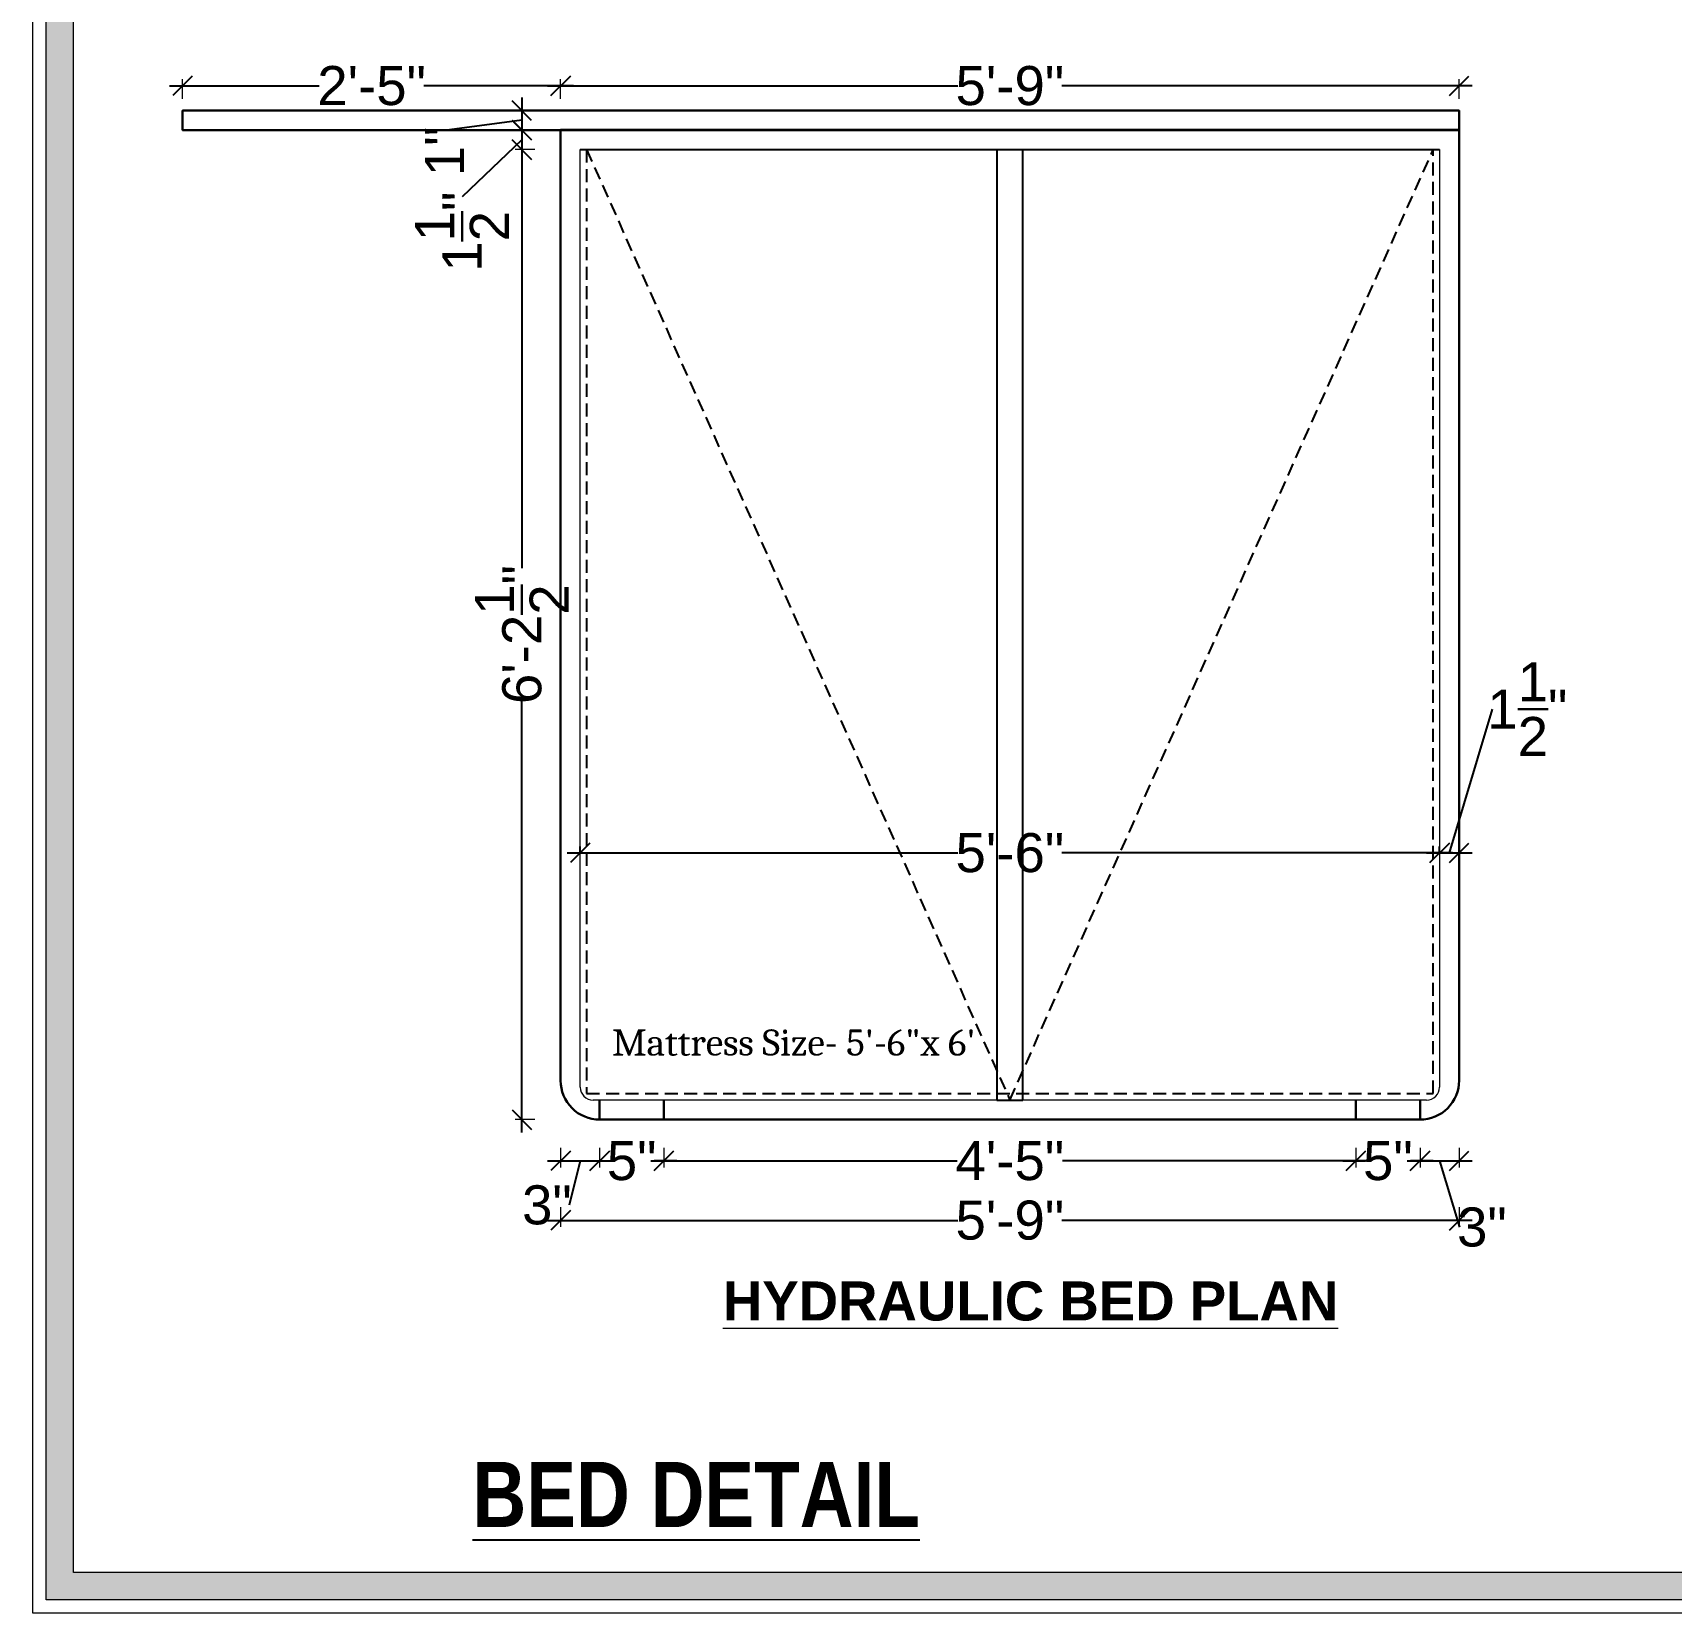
# Model space of a CAD drawing. Header units: millimetres. Extents: x 56222 to 3066687, y -650199 to -121287.
# Drawn here: x 137082.6 to 137208.4, y -182517.2 to -182395.8 of the extents above; entities that cross this region are included whole.
import ezdxf

# ---------------------------------------------------------------- set-up
doc = ezdxf.new("R2010")
doc.units = ezdxf.units.MM
doc.header["$MEASUREMENT"] = 0
doc.header["$PDMODE"] = 35
doc.linetypes.add('00 . GROUND FLOOR$0$DASHED', pattern=[0.75, 0.5, -0.25])
doc.linetypes.add('DASHEDX2', pattern=[1.5, 1, -0.5])
doc.layers.get('Defpoints').update_dxf_attribs({"color": 220})
for name, color, linetype, lineweight in [('$TD_AUDIT_GENERATED_(A0BDF17)', 32, 'Continuous', 30), ('DIM.', 250, 'Continuous', 13), ('Dimension', 10, 'DASHEDX2', 20), ('FURNITURE', 32, 'Continuous', 9), ('Labelling', 1, 'Continuous', 25), ('wall', 7, 'Continuous', 30)]:
    doc.layers.add(name, color=color, linetype=linetype, lineweight=lineweight)
doc.layers.add('AR HATCH-7', color=7, linetype='Continuous')
doc.styles.add('Arial', font='arial.ttf')
doc.styles.get("Standard").update_dxf_attribs({"font": 'arial.ttf', "height": 6})
doc.styles.add('style4', font='ARIALN.TTF')
doc.dimstyles.new('Archana', dxfattribs={"dimtxt": 3, "dimasz": 1.5, "dimexe": 0.5, "dimexo": 0.5, "dimgap": 0, "dimtad": 0, "dimzin": 0, "dimdsep": 46, "dimlunit": 4, "dimtxsty": 'Arial', "dimblk": 'OBLIQUE', "dimcen": 0, "dimdle": 1, "dimclrd": 1, "dimclre": 1, "dimclrt": 5, "dimadec": 0, "dimazin": 0, "dimtfac": 1, "dimtofl": 0, "dimtmove": 1, "dimatfit": 3, "dimfxl": 1, "dimfxlon": 1, "dimtolj": 1, "dimtzin": 0, "dimlwd": 25, "dimlwe": -1, "dimarcsym": 0})

# ---------------------------------------------------------------- blocks, each defined once
blk = doc.blocks.new('_Oblique')
at = {"layer": 'wall', "color": 0, "lineweight": -2}
blk.add_line((-0.5, -0.5), (0.5, 0.5), dxfattribs=at)
blk = doc.blocks.new('*D941')
at = {"layer": 'Defpoints', "color": 0, "lineweight": 30, "transparency": 16777216}
for p in [(137123.13, -182473.32), (137126.13, -182479.31, 0), (137126.13, -182482.48)]:
    blk.add_point(p, dxfattribs=at)
at = {"layer": 'FURNITURE', "color": 1, "transparency": 16777216}
for p, q in [((137123.13, -182481.48), (137123.13, -182482.98)), ((137126.13, -182481.48), (137126.13, -182482.98))]:
    blk.add_line(p, q, dxfattribs=at)
at = {"layer": 'FURNITURE', "color": 1, "lineweight": 25, "transparency": 16777216}
for p, q in [((137122.13, -182482.48), (137127.13, -182482.48)), ((137124.63, -182482.48), (137123.8, -182485.88))]:
    blk.add_line(p, q, dxfattribs=at)
at = {"layer": 'FURNITURE', "color": 1, "lineweight": 25, "transparency": 16777216, "xscale": 1.5, "yscale": 1.5, "zscale": 1.5, "rotation": 180}
blk.add_blockref('_Oblique', (137123.13, -182482.48), dxfattribs=at)
at = {"layer": 'FURNITURE', "color": 1, "lineweight": 25, "transparency": 16777216, "xscale": 1.5, "yscale": 1.5, "zscale": 1.5}
blk.add_blockref('_Oblique', (137126.13, -182482.48), dxfattribs=at)
at = {"layer": 'FURNITURE', "color": 5, "lineweight": 30, "transparency": 16777216, "insert": (137122.08, -182485.88), "char_height": 3, "attachment_point": 5, "style": 'Arial'}
blk.add_mtext('\\A1;3"', dxfattribs=at)
blk = doc.blocks.new('*D942')
at = {"layer": 'Defpoints', "color": 0, "lineweight": 30, "transparency": 16777216}
for p in [(137123.13, -182401.82), (137120.15, -182403.31), (137124.13, -182403.31)]:
    blk.add_point(p, dxfattribs=at)
at = {"layer": 'FURNITURE', "color": 1, "lineweight": 25, "transparency": 16777216}
for p, q in [((137120.15, -182400.82), (137120.15, -182404.31)), ((137120.15, -182402.56), (137114.22, -182403.36))]:
    blk.add_line(p, q, dxfattribs=at)
at = {"layer": 'FURNITURE', "color": 1, "transparency": 16777216}
for p, q in [((137121.15, -182401.82), (137119.65, -182401.82)), ((137121.15, -182403.31), (137119.65, -182403.31))]:
    blk.add_line(p, q, dxfattribs=at)
at = {"layer": 'FURNITURE', "color": 1, "lineweight": 25, "transparency": 16777216, "xscale": 1.5, "yscale": 1.5, "zscale": 1.5}
for p, rotation in [((137120.15, -182401.82), 90), ((137120.15, -182403.31), 270)]:
    blk.add_blockref('_Oblique', p, dxfattribs=dict(at, rotation=rotation))
at = {"layer": 'FURNITURE', "color": 5, "lineweight": 30, "transparency": 16777216, "insert": (137114.22, -182404.95), "char_height": 3, "attachment_point": 5, "rotation": 90, "style": 'Arial'}
blk.add_mtext('\\A1;1"', dxfattribs=at)
blk = doc.blocks.new('*D976')
at = {"layer": 'Defpoints', "color": 0, "lineweight": 30, "transparency": 16777216}
for p in [(137123.13, -182399.92), (137094.1, -182404.81), (137123.13, -182404.81)]:
    blk.add_point(p, dxfattribs=at)
at = {"layer": 'FURNITURE', "color": 1, "lineweight": 25, "transparency": 16777216}
for p, q in [((137093.1, -182399.92), (137104.6, -182399.92)), ((137124.13, -182399.92), (137112.63, -182399.92))]:
    blk.add_line(p, q, dxfattribs=at)
at = {"layer": 'FURNITURE', "color": 1, "transparency": 16777216}
for p, q in [((137094.1, -182400.92), (137094.1, -182399.42)), ((137123.13, -182400.92), (137123.13, -182399.42))]:
    blk.add_line(p, q, dxfattribs=at)
at = {"layer": 'FURNITURE', "color": 1, "lineweight": 25, "transparency": 16777216, "xscale": 1.5, "yscale": 1.5, "zscale": 1.5, "rotation": 180}
blk.add_blockref('_Oblique', (137094.1, -182399.92), dxfattribs=at)
at = {"layer": 'FURNITURE', "color": 1, "lineweight": 25, "transparency": 16777216, "xscale": 1.5, "yscale": 1.5, "zscale": 1.5}
blk.add_blockref('_Oblique', (137123.13, -182399.92), dxfattribs=at)
at = {"layer": 'FURNITURE', "color": 5, "lineweight": 30, "transparency": 16777216, "insert": (137108.62, -182399.92), "char_height": 3, "attachment_point": 5, "style": 'Arial'}
blk.add_mtext('\\A1;2\'-5"', dxfattribs=at)
blk = doc.blocks.new('*D977')
at = {"layer": 'Defpoints', "color": 0, "lineweight": 30, "transparency": 16777216}
for p in [(137192.13, -182399.92), (137123.13, -182403.31), (137192.13, -182403.31)]:
    blk.add_point(p, dxfattribs=at)
at = {"layer": 'FURNITURE', "color": 1, "lineweight": 25, "transparency": 16777216}
for p, q in [((137122.13, -182399.92), (137153.64, -182399.92)), ((137193.13, -182399.92), (137161.62, -182399.92))]:
    blk.add_line(p, q, dxfattribs=at)
at = {"layer": 'FURNITURE', "color": 1, "transparency": 16777216}
for p, q in [((137123.13, -182400.92), (137123.13, -182399.42)), ((137192.13, -182400.92), (137192.13, -182399.42))]:
    blk.add_line(p, q, dxfattribs=at)
at = {"layer": 'FURNITURE', "color": 1, "lineweight": 25, "transparency": 16777216, "xscale": 1.5, "yscale": 1.5, "zscale": 1.5, "rotation": 180}
blk.add_blockref('_Oblique', (137123.13, -182399.92), dxfattribs=at)
at = {"layer": 'FURNITURE', "color": 1, "lineweight": 25, "transparency": 16777216, "xscale": 1.5, "yscale": 1.5, "zscale": 1.5}
blk.add_blockref('_Oblique', (137192.13, -182399.92), dxfattribs=at)
at = {"layer": 'FURNITURE', "color": 5, "lineweight": 30, "transparency": 16777216, "insert": (137157.63, -182399.92), "char_height": 3, "attachment_point": 5, "style": 'Arial'}
blk.add_mtext('\\A1;5\'-9"', dxfattribs=at)
blk = doc.blocks.new('*D978')
at = {"layer": 'Defpoints', "color": 0, "lineweight": 30, "transparency": 16777216}
for p in [(137126.13, -182479.31, 0), (137131.06, -182479.31), (137131.06, -182482.48)]:
    blk.add_point(p, dxfattribs=at)
at = {"layer": 'FURNITURE', "color": 1, "transparency": 16777216}
for p, q in [((137126.13, -182481.48), (137126.13, -182482.98)), ((137131.06, -182481.48), (137131.06, -182482.98))]:
    blk.add_line(p, q, dxfattribs=at)
at = {"layer": 'FURNITURE', "color": 1, "lineweight": 25, "transparency": 16777216}
for p, q in [((137125.13, -182482.48), (137126.87, -182482.48)), ((137132.06, -182482.48), (137130.32, -182482.48))]:
    blk.add_line(p, q, dxfattribs=at)
at = {"layer": 'FURNITURE', "color": 1, "lineweight": 25, "transparency": 16777216, "xscale": 1.5, "yscale": 1.5, "zscale": 1.5, "rotation": 180}
blk.add_blockref('_Oblique', (137126.13, -182482.48), dxfattribs=at)
at = {"layer": 'FURNITURE', "color": 1, "lineweight": 25, "transparency": 16777216, "xscale": 1.5, "yscale": 1.5, "zscale": 1.5}
blk.add_blockref('_Oblique', (137131.06, -182482.48), dxfattribs=at)
at = {"layer": 'FURNITURE', "color": 5, "lineweight": 30, "transparency": 16777216, "insert": (137128.59, -182482.48), "char_height": 3, "attachment_point": 5, "style": 'Arial'}
blk.add_mtext('\\A1;5"', dxfattribs=at)
blk = doc.blocks.new('*D979')
at = {"layer": 'Defpoints', "color": 0, "lineweight": 30, "transparency": 16777216}
for p in [(137131.06, -182479.31), (137184.2, -182479.31, 0), (137184.2, -182482.48)]:
    blk.add_point(p, dxfattribs=at)
at = {"layer": 'FURNITURE', "color": 1, "transparency": 16777216}
for p, q in [((137131.06, -182481.48), (137131.06, -182482.98)), ((137184.2, -182481.48), (137184.2, -182482.98))]:
    blk.add_line(p, q, dxfattribs=at)
at = {"layer": 'FURNITURE', "color": 1, "lineweight": 25, "transparency": 16777216}
for p, q in [((137130.06, -182482.48), (137153.58, -182482.48)), ((137185.2, -182482.48), (137161.68, -182482.48))]:
    blk.add_line(p, q, dxfattribs=at)
at = {"layer": 'FURNITURE', "color": 1, "lineweight": 25, "transparency": 16777216, "xscale": 1.5, "yscale": 1.5, "zscale": 1.5, "rotation": 180}
blk.add_blockref('_Oblique', (137131.06, -182482.48), dxfattribs=at)
at = {"layer": 'FURNITURE', "color": 1, "lineweight": 25, "transparency": 16777216, "xscale": 1.5, "yscale": 1.5, "zscale": 1.5}
blk.add_blockref('_Oblique', (137184.2, -182482.48), dxfattribs=at)
at = {"layer": 'FURNITURE', "color": 5, "lineweight": 30, "transparency": 16777216, "insert": (137157.63, -182482.48), "char_height": 3, "attachment_point": 5, "style": 'Arial'}
blk.add_mtext('\\A1;4\'-5"', dxfattribs=at)
blk = doc.blocks.new('*D980')
at = {"layer": 'Defpoints', "color": 0, "lineweight": 30, "transparency": 16777216}
for p in [(137184.2, -182479.31, 0), (137189.13, -182479.31), (137189.13, -182482.48)]:
    blk.add_point(p, dxfattribs=at)
at = {"layer": 'FURNITURE', "color": 1, "transparency": 16777216}
for p, q in [((137184.2, -182481.48), (137184.2, -182482.98)), ((137189.13, -182481.48), (137189.13, -182482.98))]:
    blk.add_line(p, q, dxfattribs=at)
at = {"layer": 'FURNITURE', "color": 1, "lineweight": 25, "transparency": 16777216}
for p, q in [((137183.2, -182482.48), (137184.94, -182482.48)), ((137190.13, -182482.48), (137188.39, -182482.48))]:
    blk.add_line(p, q, dxfattribs=at)
at = {"layer": 'FURNITURE', "color": 1, "lineweight": 25, "transparency": 16777216, "xscale": 1.5, "yscale": 1.5, "zscale": 1.5, "rotation": 180}
blk.add_blockref('_Oblique', (137184.2, -182482.48), dxfattribs=at)
at = {"layer": 'FURNITURE', "color": 1, "lineweight": 25, "transparency": 16777216, "xscale": 1.5, "yscale": 1.5, "zscale": 1.5}
blk.add_blockref('_Oblique', (137189.13, -182482.48), dxfattribs=at)
at = {"layer": 'FURNITURE', "color": 5, "lineweight": 30, "transparency": 16777216, "insert": (137186.66, -182482.48), "char_height": 3, "attachment_point": 5, "style": 'Arial'}
blk.add_mtext('\\A1;5"', dxfattribs=at)
blk = doc.blocks.new('*D981')
at = {"layer": 'Defpoints', "color": 0, "lineweight": 30, "transparency": 16777216}
for p in [(137192.13, -182474.68), (137189.13, -182479.31), (137192.13, -182482.48)]:
    blk.add_point(p, dxfattribs=at)
at = {"layer": 'FURNITURE', "color": 1, "transparency": 16777216}
for p, q in [((137189.13, -182481.48), (137189.13, -182482.98)), ((137192.13, -182481.48), (137192.13, -182482.98))]:
    blk.add_line(p, q, dxfattribs=at)
at = {"layer": 'FURNITURE', "color": 1, "lineweight": 25, "transparency": 16777216}
for p, q in [((137188.13, -182482.48), (137193.13, -182482.48)), ((137190.63, -182482.48), (137192.16, -182487.58))]:
    blk.add_line(p, q, dxfattribs=at)
at = {"layer": 'FURNITURE', "color": 1, "lineweight": 25, "transparency": 16777216, "xscale": 1.5, "yscale": 1.5, "zscale": 1.5, "rotation": 180}
blk.add_blockref('_Oblique', (137189.13, -182482.48), dxfattribs=at)
at = {"layer": 'FURNITURE', "color": 1, "lineweight": 25, "transparency": 16777216, "xscale": 1.5, "yscale": 1.5, "zscale": 1.5}
blk.add_blockref('_Oblique', (137192.13, -182482.48), dxfattribs=at)
at = {"layer": 'FURNITURE', "color": 5, "lineweight": 30, "transparency": 16777216, "insert": (137193.88, -182487.58), "char_height": 3, "attachment_point": 5, "style": 'Arial'}
blk.add_mtext('\\A1;3"', dxfattribs=at)
blk = doc.blocks.new('*D982')
at = {"layer": 'Defpoints', "color": 0, "lineweight": 30, "transparency": 16777216}
for p in [(137192.13, -182470.72), (137123.13, -182474.96), (137192.13, -182487.05)]:
    blk.add_point(p, dxfattribs=at)
at = {"layer": 'FURNITURE', "color": 1, "transparency": 16777216}
for p, q in [((137123.13, -182486.05), (137123.13, -182487.55)), ((137192.13, -182486.05), (137192.13, -182487.55))]:
    blk.add_line(p, q, dxfattribs=at)
at = {"layer": 'FURNITURE', "color": 1, "lineweight": 25, "transparency": 16777216}
for p, q in [((137122.13, -182487.05), (137153.64, -182487.05)), ((137193.13, -182487.05), (137161.62, -182487.05))]:
    blk.add_line(p, q, dxfattribs=at)
at = {"layer": 'FURNITURE', "color": 1, "lineweight": 25, "transparency": 16777216, "xscale": 1.5, "yscale": 1.5, "zscale": 1.5, "rotation": 180}
blk.add_blockref('_Oblique', (137123.13, -182487.05), dxfattribs=at)
at = {"layer": 'FURNITURE', "color": 1, "lineweight": 25, "transparency": 16777216, "xscale": 1.5, "yscale": 1.5, "zscale": 1.5}
blk.add_blockref('_Oblique', (137192.13, -182487.05), dxfattribs=at)
at = {"layer": 'FURNITURE', "color": 5, "lineweight": 30, "transparency": 16777216, "insert": (137157.63, -182487.05), "char_height": 3, "attachment_point": 5, "style": 'Arial'}
blk.add_mtext('\\A1;5\'-9"', dxfattribs=at)
blk = doc.blocks.new('*D994')
at = {"layer": 'AR HATCH-7', "color": 1, "lineweight": 25, "transparency": 16777216}
for p, q in [((137123.63, -182458.83), (137153.64, -182458.83)), ((137191.63, -182458.83), (137161.62, -182458.83))]:
    blk.add_line(p, q, dxfattribs=at)
at = {"layer": 'AR HATCH-7', "color": 1, "transparency": 16777216}
for p, q in [((137124.63, -182458.83), (137124.63, -182458.33)), ((137190.63, -182458.83), (137190.63, -182458.33))]:
    blk.add_line(p, q, dxfattribs=at)
at = {"layer": 'Defpoints', "color": 0, "lineweight": 30, "transparency": 16777216}
for p in [(137124.63, -182458.83), (137190.63, -182458.83), (137190.63, -182458.83)]:
    blk.add_point(p, dxfattribs=at)
at = {"layer": 'AR HATCH-7', "color": 1, "lineweight": 25, "transparency": 16777216, "xscale": 1.5, "yscale": 1.5, "zscale": 1.5, "rotation": 180}
blk.add_blockref('_Oblique', (137124.63, -182458.83), dxfattribs=at)
at = {"layer": 'AR HATCH-7', "color": 1, "lineweight": 25, "transparency": 16777216, "xscale": 1.5, "yscale": 1.5, "zscale": 1.5}
blk.add_blockref('_Oblique', (137190.63, -182458.83), dxfattribs=at)
at = {"layer": 'AR HATCH-7', "color": 5, "lineweight": 30, "transparency": 16777216, "insert": (137157.63, -182458.83), "char_height": 3, "attachment_point": 5, "style": 'Arial'}
blk.add_mtext('\\A1;5\'-6"', dxfattribs=at)
blk = doc.blocks.new('*D995')
at = {"layer": 'AR HATCH-7', "color": 1, "lineweight": 25, "transparency": 16777216}
for p, q in [((137191.38, -182458.83), (137194.69, -182447.79)), ((137189.63, -182458.83), (137193.13, -182458.83))]:
    blk.add_line(p, q, dxfattribs=at)
at = {"layer": 'AR HATCH-7', "color": 1, "transparency": 16777216}
for p, q in [((137190.63, -182458.83), (137190.63, -182458.33)), ((137192.13, -182458.83), (137192.13, -182458.33))]:
    blk.add_line(p, q, dxfattribs=at)
at = {"layer": 'Defpoints', "color": 0, "lineweight": 30, "transparency": 16777216}
for p in [(137190.63, -182458.83), (137192.13, -182458.83), (137192.13, -182458.83)]:
    blk.add_point(p, dxfattribs=at)
at = {"layer": 'AR HATCH-7', "color": 1, "lineweight": 25, "transparency": 16777216, "xscale": 1.5, "yscale": 1.5, "zscale": 1.5, "rotation": 180}
blk.add_blockref('_Oblique', (137190.63, -182458.83), dxfattribs=at)
at = {"layer": 'AR HATCH-7', "color": 1, "lineweight": 25, "transparency": 16777216, "xscale": 1.5, "yscale": 1.5, "zscale": 1.5}
blk.add_blockref('_Oblique', (137192.13, -182458.83), dxfattribs=at)
at = {"layer": 'AR HATCH-7', "color": 5, "lineweight": 30, "transparency": 16777216, "insert": (137197.37, -182447.79), "char_height": 3, "attachment_point": 5, "style": 'Arial'}
blk.add_mtext('\\A1;1{\\H1x;\\S1/2;}"', dxfattribs=at)
blk = doc.blocks.new('*D996')
at = {"layer": 'Defpoints', "color": 0, "lineweight": 30, "transparency": 16777216}
for p in [(137127.01, -182403.32), (137120.15, -182404.82), (137127.01, -182404.82)]:
    blk.add_point(p, dxfattribs=at)
at = {"layer": 'FURNITURE', "color": 1, "lineweight": 25, "transparency": 16777216}
for p, q in [((137120.15, -182402.32), (137120.15, -182405.82)), ((137120.15, -182404.07), (137115.56, -182408.44))]:
    blk.add_line(p, q, dxfattribs=at)
at = {"layer": 'FURNITURE', "color": 1, "transparency": 16777216}
for p, q in [((137121.15, -182403.32), (137119.65, -182403.32)), ((137121.15, -182404.82), (137119.65, -182404.82))]:
    blk.add_line(p, q, dxfattribs=at)
at = {"layer": 'FURNITURE', "color": 1, "lineweight": 25, "transparency": 16777216, "xscale": 1.5, "yscale": 1.5, "zscale": 1.5}
for p, rotation in [((137120.15, -182403.32), 90), ((137120.15, -182404.82), 270)]:
    blk.add_blockref('_Oblique', p, dxfattribs=dict(at, rotation=rotation))
at = {"layer": 'FURNITURE', "color": 5, "lineweight": 30, "transparency": 16777216, "insert": (137115.56, -182411.12), "char_height": 3, "attachment_point": 5, "rotation": 90, "style": 'Arial'}
blk.add_mtext('\\A1;1{\\H1x;\\S1/2;}"', dxfattribs=at)
blk = doc.blocks.new('*D997')
at = {"layer": 'Defpoints', "color": 0, "lineweight": 30, "transparency": 16777216}
for p in [(137124.63, -182404.82), (137120.15, -182479.31), (137126.56, -182479.31)]:
    blk.add_point(p, dxfattribs=at)
at = {"layer": 'FURNITURE', "color": 1, "lineweight": 25, "transparency": 16777216}
for p, q in [((137120.15, -182403.82), (137120.15, -182436.97)), ((137120.15, -182480.31), (137120.15, -182447.15))]:
    blk.add_line(p, q, dxfattribs=at)
at = {"layer": 'FURNITURE', "color": 1, "transparency": 16777216}
for p, q in [((137121.15, -182404.82), (137119.65, -182404.82)), ((137121.15, -182479.31), (137119.65, -182479.31))]:
    blk.add_line(p, q, dxfattribs=at)
at = {"layer": 'FURNITURE', "color": 1, "lineweight": 25, "transparency": 16777216, "xscale": 1.5, "yscale": 1.5, "zscale": 1.5}
for p, rotation in [((137120.15, -182404.82), 90), ((137120.15, -182479.31), 270)]:
    blk.add_blockref('_Oblique', p, dxfattribs=dict(at, rotation=rotation))
at = {"layer": 'FURNITURE', "color": 5, "lineweight": 30, "transparency": 16777216, "insert": (137120.15, -182442.06), "char_height": 3, "attachment_point": 5, "rotation": 90, "style": 'Arial'}
blk.add_mtext('\\A1;6\'-2{\\H1x;\\S1/2;}"', dxfattribs=at)

msp = doc.modelspace()

# ---------------------------------------------------------------- hatches: boundary and pattern name
at = {"layer": 'Dimension', "linetype": 'Continuous', "true_color": 0xd39e00}
h = msp.add_hatch(color=42, dxfattribs=at)
h.paths.add_polyline_path([(137083.638, -182307.478), (137083.638, -182516.182), (137380.145, -182516.182), (137380.145, -182307.478)])
h.paths.add_polyline_path([(137085.719, -182309.559), (137378.064, -182309.559), (137378.064, -182514.101), (137085.719, -182514.101)], flags=16)

# ---------------------------------------------------------------- linework, layer by layer
at = {"layer": '$TD_AUDIT_GENERATED_(A0BDF17)', "linetype": '00 . GROUND FLOOR$0$DASHED', "lineweight": 25, "ltscale": 2}
for p, q in [((137125.124, -182404.815), (137157.629, -182477.812)), ((137157.629, -182477.812), (137190.144, -182404.815))]:
    msp.add_line(p, q, dxfattribs=at)
msp.add_lwpolyline([(137125.124, -182404.815), (137125.124, -182477.3), (137190.144, -182477.299), (137190.144, -182404.815)], dxfattribs=at)
at = {"layer": 'Dimension', "color": 42, "linetype": 'Continuous', "true_color": 0xd39e00}
for points in [[(137082.598, -182306.438), (137381.186, -182306.438), (137381.186, -182517.223), (137082.598, -182517.223)], [(137083.638, -182307.478), (137380.145, -182307.478), (137380.145, -182516.182), (137083.638, -182516.182)], [(137085.719, -182309.559), (137378.064, -182309.559), (137378.064, -182514.101), (137085.719, -182514.101)]]:
    msp.add_lwpolyline(points, close=True, dxfattribs=at)
at = {"layer": 'FURNITURE', "lineweight": 25}
for p, q in [((137124.629, -182404.815), (137190.629, -182404.815)), ((137156.629, -182404.815, 0), (137156.629, -182441.244, 0)), ((137158.629, -182441.244, 0), (137158.629, -182404.815, 0)), ((137156.629, -182441.244, 0), (137156.629, -182477.812, 0)), ((137158.629, -182477.812, 0), (137158.629, -182441.244, 0)), ((137156.629, -182477.812, 0), (137158.629, -182477.812, 0))]:
    msp.add_line(p, q, dxfattribs=at)
at = {"layer": 'FURNITURE'}
for p, q in [((137124.629, -182476.812), (137124.629, -182404.815)), ((137190.629, -182404.815), (137190.629, -182476.812)), ((137189.629, -182477.812), (137125.629, -182477.812))]:
    msp.add_line(p, q, dxfattribs=at)
at = {"layer": 'FURNITURE', "lineweight": 30}
for p, q in [((137126.129, -182479.312, 0), (137126.129, -182477.812)), ((137131.058, -182479.312), (137131.058, -182477.812)), ((137184.2, -182479.312, 0), (137184.2, -182477.812)), ((137189.129, -182479.312), (137189.129, -182477.812))]:
    msp.add_line(p, q, dxfattribs=at)
at = {"layer": 'FURNITURE', "lineweight": 30, "elevation": 0}
msp.add_lwpolyline([(137192.129, -182403.315), (137094.104, -182403.315), (137094.104, -182401.815), (137192.129, -182401.815)], close=True, dxfattribs=at)
at = {"layer": 'FURNITURE', "lineweight": 30}
msp.add_lwpolyline([(137189.129, -182479.312), (137126.129, -182479.312, -0.4142136), (137123.129, -182476.312), (137123.129, -182403.312), (137192.129, -182403.312), (137192.129, -182476.312, -0.4142136)], format="xyb", close=True, dxfattribs=at)
at = {"layer": 'FURNITURE'}
for centre, start, end in [((137125.629, -182476.812), 180, 270), ((137189.629, -182476.812), 270, 0)]:
    msp.add_arc(centre, 1, start, end, dxfattribs=at)

# ---------------------------------------------------------------- texts
at = {"layer": 'DIM.', "color": 1, "attachment_point": 1}
for s, insert, char_height in [('{\\fCambria Math|b0|i0|c0|p18;\\C256;Mattress Size- 5\'-6"x 6\'}', (137127.079, -182472.392), 2), ('{\\fArial|b1|i0|c0|p34;\\LHYDRAULIC BED PLAN }', (137135.594, -182491.741), 3)]:
    msp.add_mtext_dynamic_manual_height_columns(s, width=111.55884, gutter_width=1, heights=[0], dxfattribs=dict(at, insert=insert, char_height=char_height))
at = {"layer": 'Labelling', "color": 251, "true_color": 0x636466, "insert": (137133.54, -182508.098), "char_height": 5, "attachment_point": 5, "style": 'style4'}
msp.add_mtext_dynamic_manual_height_columns('{\\fArial Narrow|b1|i0|c0|p34;\\LBED DETAIL}', width=79.10806, gutter_width=1, heights=[0], dxfattribs=at)

# ---------------------------------------------------------------- dimensions: what is measured, and where the dimension line sits
at = {"layer": 'AR HATCH-7', "lineweight": 30}
for base, p1, p2, picture, middle in [((137192.129, -182458.832), (137190.629, -182458.832), (137192.129, -182458.832), '*D995', (137194.69, -182447.795)), ((137190.629, -182458.832), (137124.629, -182458.832), (137190.629, -182458.832), '*D994', (137157.629, -182458.832))]:
    dim = msp.add_linear_dim(base=base, p1=p1, p2=p2, dimstyle='Archana', dxfattribs=at)
    dim.commit()
    dim.dimension.update_dxf_attribs({"geometry": picture, "text_midpoint": middle})
at = {"layer": 'FURNITURE', "lineweight": 30}
for base, p1, p2, picture, middle in [((137123.1287, -182399.9212), (137094.1045, -182404.8121), (137123.1287, -182404.8121), '*D976', (137108.6166, -182399.9212)), ((137192.129, -182399.921), (137123.129, -182403.312), (137192.129, -182403.312), '*D977', (137157.629, -182399.921)), ((137192.129, -182487.046), (137123.129, -182474.96), (137192.129, -182470.717), '*D982', (137157.629, -182487.046)), ((137192.129, -182482.477), (137189.129, -182479.312), (137192.129, -182474.68), '*D981', (137192.158, -182487.575)), ((137131.058, -182482.477), (137126.129, -182479.312, 0), (137131.058, -182479.312), '*D978', (137128.593, -182482.477)), ((137189.129, -182482.477), (137184.2, -182479.312, 0), (137189.129, -182479.312), '*D980', (137186.664, -182482.477))]:
    dim = msp.add_linear_dim(base=base, p1=p1, p2=p2, dimstyle='Archana', dxfattribs=at)
    dim.commit()
    dim.dimension.update_dxf_attribs({"geometry": picture, "text_midpoint": middle})
dim = msp.add_linear_dim(base=(137120.145, -182403.312), p1=(137123.129, -182401.815), p2=(137124.129, -182403.312), angle=90, dimstyle='Archana', override={"dimdec": 0}, dxfattribs=at)
dim.commit()
dim.dimension.update_dxf_attribs({"geometry": '*D942', "text_midpoint": (137114.217, -182403.364), "dimtype": 160})
dim = msp.add_linear_dim(base=(137120.145, -182404.815), p1=(137127.01, -182403.315), p2=(137127.01, -182404.815), angle=90, dimstyle='Archana', dxfattribs=at)
dim.commit()
dim.dimension.update_dxf_attribs({"geometry": '*D996', "text_midpoint": (137115.558, -182408.443), "dimtype": 160})
dim = msp.add_linear_dim(base=(137120.145, -182479.312), p1=(137124.629, -182404.815), p2=(137126.56, -182479.312), angle=90, dimstyle='Archana', dxfattribs=at)
dim.commit()
dim.dimension.update_dxf_attribs({"geometry": '*D997', "text_midpoint": (137120.145, -182442.064)})
dim = msp.add_linear_dim(base=(137126.129, -182482.477), p1=(137123.129, -182473.323), p2=(137126.129, -182479.312, 0), dimstyle='Archana', dxfattribs=at)
dim.commit()
dim.dimension.update_dxf_attribs({"geometry": '*D941', "text_midpoint": (137123.803, -182485.882), "dimtype": 160})
dim = msp.add_linear_dim(base=(137184.2, -182482.477), p1=(137131.058, -182479.312), p2=(137184.2, -182479.312, 0), dimstyle='Archana', override={"dimdec": 0}, dxfattribs=at)
dim.commit()
dim.dimension.update_dxf_attribs({"geometry": '*D979', "text_midpoint": (137157.629, -182482.477)})

doc.saveas('drawing.dxf')
